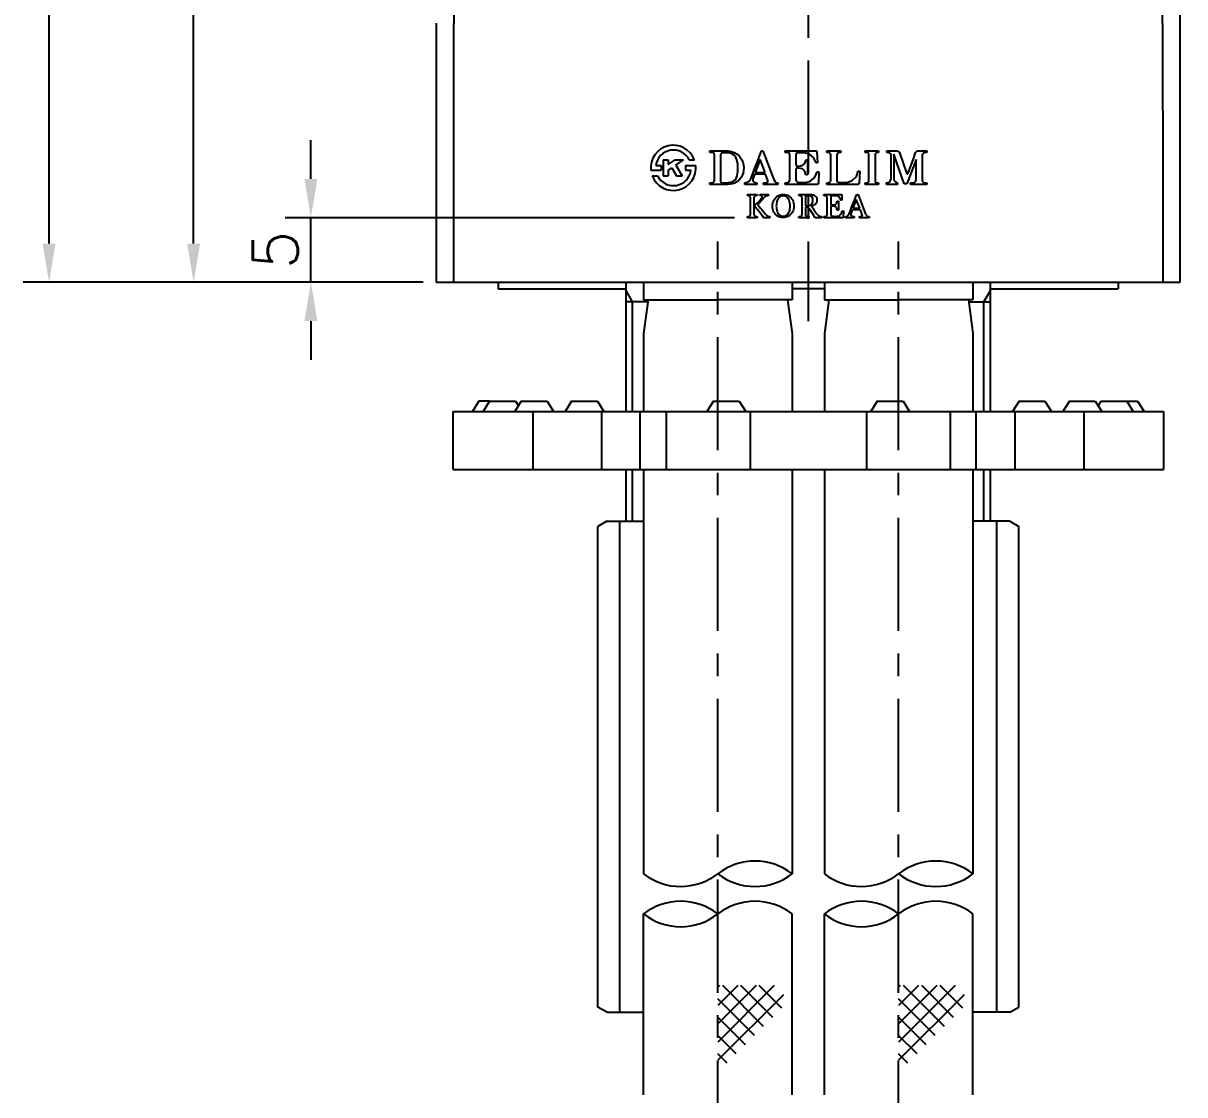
# Model space of a CAD drawing. Extents: x 16515 to 17109, y -53332 to -52912.
# Drawn here: x 16626.4 to 16716.3, y -53235.1 to -53152.1 of the extents above; entities that cross this region are included whole.
import ezdxf

# ---------------------------------------------------------------- set-up
doc = ezdxf.new("R2010")
doc.units = 0
doc.header["$LTSCALE"] = 7
doc.header["$MEASUREMENT"] = 0
doc.linetypes.add('CENTER', pattern=[2, 1.25, -0.25, 0.25, -0.25])
doc.layers.get('0').update_dxf_attribs({"color": 2, "linetype": 'CONTINUOUS'})
for name, color, linetype in [('CL', 1, 'CENTER'), ('D', 2, 'CONTINUOUS'), ('DWG', 7, 'CONTINUOUS')]:
    doc.layers.add(name, color=color, linetype=linetype)
doc.styles.add('GHS', font='ROMANS', dxfattribs={"bigfont": 'GHS'})

msp = doc.modelspace()

# ---------------------------------------------------------------- linework, layer by layer
for p, q in [((16675.36, -53163.125), (16675.785, -53163.125)), ((16675.785, -53163.125), (16675.785, -53163.5)), ((16675.941, -53162.687), (16676.316, -53162.687)), ((16675.941, -53162.687), (16675.941, -53163.937)), ((16676.316, -53163.061), (16676.849, -53162.687)), ((16676.316, -53162.687), (16676.316, -53163.061)), ((16676.849, -53162.687), (16677.503, -53162.687)), ((16676.919, -53163.096), (16677.503, -53162.687)), ((16676.919, -53163.096), (16677.405, -53163.937)), ((16677.66, -53163.125), (16678.462, -53163.125)), ((16677.66, -53163.125), (16677.66, -53163.5)), ((16677.947, -53162.687), (16678.357, -53162.687)), ((16674.982, -53163.5), (16675.785, -53163.5)), ((16675.087, -53163.937), (16675.497, -53163.937)), ((16675.941, -53163.937), (16676.316, -53163.937)), ((16676.316, -53163.519), (16676.611, -53163.312)), ((16676.316, -53163.519), (16676.316, -53163.937)), ((16676.611, -53163.312), (16676.972, -53163.937)), ((16676.972, -53163.937), (16677.405, -53163.937)), ((16677.66, -53163.5), (16678.084, -53163.5)), ((16673.564, -53173.677), (16673.064, -53172.811)), ((16700.764, -53173.677), (16701.264, -53172.811)), ((16673.564, -53182.17), (16673.564, -53173.677)), ((16700.764, -53182.17), (16700.764, -53173.677)), ((16673.564, -53190.671), (16673.564, -53186.67)), ((16700.764, -53190.671), (16700.764, -53186.67))]:
    msp.add_line(p, q)
at = {"color": 2}
for p, q in [((16681.706, -53226.607), (16680.164, -53228.149)), ((16680.292, -53226.607), (16680.164, -53226.735)), ((16683.121, -53226.607), (16680.164, -53229.563)), ((16684.535, -53226.607), (16680.164, -53230.978)), ((16683.709, -53229.773), (16680.543, -53226.607)), ((16684.416, -53229.066), (16681.957, -53226.607)), ((16685.123, -53228.359), (16683.371, -53226.607)), ((16698.535, -53226.607), (16694.164, -53230.978)), ((16697.121, -53226.607), (16694.164, -53229.563)), ((16694.292, -53226.607), (16694.164, -53226.735)), ((16695.706, -53226.607), (16694.164, -53228.149)), ((16697.709, -53229.773), (16694.543, -53226.607)), ((16698.416, -53229.066), (16695.957, -53226.607)), ((16699.123, -53228.359), (16697.371, -53226.607)), ((16685.242, -53227.314), (16680.164, -53232.392)), ((16683.002, -53230.48), (16680.164, -53227.643)), ((16699.242, -53227.314), (16694.164, -53232.392)), ((16697.002, -53230.48), (16694.164, -53227.643)), ((16682.295, -53231.188), (16680.164, -53229.057)), ((16696.295, -53231.188), (16694.164, -53229.057)), ((16681.587, -53231.895), (16680.164, -53230.471)), ((16695.587, -53231.895), (16694.164, -53230.471)), ((16680.88, -53232.602), (16680.164, -53231.886)), ((16694.88, -53232.602), (16694.164, -53231.886)), ((16680.173, -53233.309), (16680.164, -53233.3)), ((16694.173, -53233.309), (16694.164, -53233.3))]:
    msp.add_line(p, q, dxfattribs=at)
for centre, radius, start, end in [((16676.722, -53163.312), 1.75, 20.92483, 186.15064), ((16676.722, -53163.312), 1.375, 27.03569, 172.16252), ((16676.722, -53163.312), 1.75, 200.92483, 6.15064), ((16676.722, -53163.312), 1.375, 207.03569, 352.16252), ((16683.039, -53221.65), 4.684, 52.13683, 127.86317), ((16697.039, -53221.65), 4.684, 52.13683, 127.86317), ((16677.286, -53214.251), 4.684, 232.1937, 307.92005), ((16683.039, -53214.254), 4.684, 232.13683, 307.86317), ((16691.286, -53214.251), 4.684, 232.1937, 307.92005), ((16697.039, -53214.254), 4.684, 232.13683, 307.86317), ((16677.289, -53224.761), 4.684, 52.13683, 127.86317), ((16683.039, -53224.761), 4.684, 52.13683, 127.86317), ((16691.289, -53224.761), 4.684, 52.13683, 127.86317), ((16697.039, -53224.761), 4.684, 52.13683, 127.86317), ((16677.289, -53217.365), 4.684, 232.13683, 307.86317), ((16691.289, -53217.365), 4.684, 232.13683, 307.86317)]:
    msp.add_arc(centre, radius, start, end)
at = {"layer": 'CL'}
for p, q in [((16687.164, -53029.002), (16687.164, -53175.17)), ((16680.164, -53269.156), (16680.164, -53169.025)), ((16694.164, -53269.156), (16694.164, -53169.025))]:
    msp.add_line(p, q, dxfattribs=at)
at = {"layer": 'D'}
for p, q in [((16628.387, -53169.17), (16628.387, -53038.509)), ((16639.579, -53169.17), (16639.579, -53070.17)), ((16648.656, -53164.17), (16648.656, -53161.17)), ((16681.458, -53167.17), (16646.656, -53167.17)), ((16648.656, -53172.17), (16648.656, -53167.17)), ((16657.357, -53172.17), (16626.387, -53172.17)), ((16657.357, -53172.17), (16638.579, -53172.17)), ((16657.357, -53172.17), (16646.656, -53172.17)), ((16648.656, -53175.17), (16648.656, -53178.17))]:
    msp.add_line(p, q, dxfattribs=at)
at = {"layer": 'D', "color": 2}
for p, q in [((16679.551, -53162.121), (16679.551, -53161.997)), ((16679.551, -53161.997), (16680.809, -53161.997)), ((16679.733, -53162.121), (16679.551, -53162.121)), ((16679.834, -53162.15), (16679.733, -53162.121)), ((16679.887, -53162.222), (16679.834, -53162.15)), ((16679.901, -53162.322), (16679.887, -53162.222)), ((16679.901, -53164.283), (16679.901, -53162.322)), ((16680.386, -53162.234), (16680.37, -53162.304)), ((16680.37, -53162.304), (16680.37, -53164.3)), ((16680.437, -53162.174), (16680.386, -53162.234)), ((16680.529, -53162.148), (16680.437, -53162.174)), ((16680.594, -53162.147), (16680.529, -53162.148)), ((16680.658, -53162.146), (16680.594, -53162.147)), ((16680.714, -53162.145), (16680.658, -53162.146)), ((16680.888, -53162.148), (16680.714, -53162.145)), ((16680.809, -53161.997), (16680.965, -53162.005)), ((16681.078, -53162.164), (16680.888, -53162.148)), ((16680.965, -53162.005), (16681.119, -53162.029)), ((16681.234, -53162.205), (16681.078, -53162.164)), ((16681.119, -53162.029), (16681.271, -53162.069)), ((16681.346, -53162.268), (16681.234, -53162.205)), ((16681.271, -53162.069), (16681.416, -53162.123)), ((16681.443, -53162.344), (16681.346, -53162.268)), ((16681.416, -53162.123), (16681.548, -53162.189)), ((16681.53, -53162.436), (16681.443, -53162.344)), ((16681.548, -53162.189), (16681.667, -53162.264)), ((16681.667, -53162.264), (16681.808, -53162.385)), ((16683.286, -53162.682), (16683.424, -53162.325)), ((16683.424, -53162.325), (16683.552, -53161.997)), ((16683.552, -53161.997), (16683.655, -53161.997)), ((16683.655, -53161.997), (16684.509, -53164.209)), ((16685.388, -53161.997), (16687.742, -53161.997)), ((16685.388, -53162.127), (16685.388, -53161.997)), ((16685.582, -53162.129), (16685.388, -53162.127)), ((16685.657, -53162.154), (16685.582, -53162.129)), ((16685.712, -53162.215), (16685.657, -53162.154)), ((16685.734, -53162.293), (16685.712, -53162.215)), ((16685.743, -53164.244), (16685.734, -53162.293)), ((16686.223, -53162.209), (16686.203, -53162.282)), ((16686.203, -53162.282), (16686.203, -53163.07)), ((16686.277, -53162.162), (16686.223, -53162.209)), ((16686.367, -53162.142), (16686.277, -53162.162)), ((16686.793, -53162.142), (16686.367, -53162.142)), ((16687.23, -53162.237), (16686.793, -53162.142)), ((16687.569, -53162.506), (16687.23, -53162.237)), ((16687.742, -53161.997), (16687.789, -53162.007)), ((16687.789, -53162.007), (16687.817, -53162.03)), ((16687.817, -53162.03), (16687.828, -53162.063)), ((16687.828, -53162.063), (16687.872, -53162.922)), ((16688.591, -53161.997), (16689.689, -53161.997)), ((16688.591, -53162.127), (16688.591, -53161.997)), ((16688.72, -53162.128), (16688.591, -53162.127)), ((16688.812, -53162.154), (16688.72, -53162.128)), ((16688.885, -53162.23), (16688.812, -53162.154)), ((16688.914, -53162.357), (16688.885, -53162.23)), ((16688.915, -53164.258), (16688.914, -53162.357)), ((16689.377, -53162.334), (16689.375, -53164.21)), ((16689.392, -53162.247), (16689.377, -53162.334)), ((16689.453, -53162.166), (16689.392, -53162.247)), ((16689.562, -53162.128), (16689.453, -53162.166)), ((16689.689, -53162.127), (16689.562, -53162.128)), ((16689.689, -53161.997), (16689.689, -53162.127)), ((16691.575, -53161.997), (16692.61, -53161.997)), ((16691.575, -53162.127), (16691.575, -53161.997)), ((16691.712, -53162.128), (16691.575, -53162.127)), ((16691.804, -53162.153), (16691.712, -53162.128)), ((16691.85, -53162.213), (16691.804, -53162.153)), ((16691.863, -53162.283), (16691.85, -53162.213)), ((16691.863, -53164.254), (16691.863, -53162.283)), ((16692.344, -53162.266), (16692.341, -53164.293)), ((16692.363, -53162.199), (16692.344, -53162.266)), ((16692.413, -53162.148), (16692.363, -53162.199)), ((16692.483, -53162.128), (16692.413, -53162.148)), ((16692.61, -53162.127), (16692.483, -53162.128)), ((16692.61, -53161.997), (16692.61, -53162.127)), ((16693.242, -53161.997), (16694.032, -53161.997)), ((16693.242, -53162.127), (16693.242, -53161.997)), ((16693.344, -53162.126), (16693.242, -53162.127)), ((16693.455, -53162.146), (16693.344, -53162.126)), ((16693.552, -53162.217), (16693.455, -53162.146)), ((16693.593, -53162.36), (16693.552, -53162.217)), ((16693.592, -53164.136), (16693.593, -53162.36)), ((16694.6, -53164.555), (16693.781, -53162.266)), ((16693.781, -53162.266), (16693.781, -53163.846)), ((16694.032, -53161.997), (16694.108, -53162.015)), ((16694.108, -53162.015), (16694.174, -53162.058)), ((16694.174, -53162.058), (16694.225, -53162.128)), ((16694.225, -53162.128), (16694.802, -53163.777)), ((16695.29, -53162.681), (16695.477, -53162.128)), ((16695.477, -53162.128), (16695.512, -53162.068)), ((16695.512, -53162.068), (16695.572, -53162.021)), ((16695.572, -53162.021), (16695.642, -53161.997)), ((16695.642, -53161.997), (16696.35, -53161.997)), ((16696.021, -53162.244), (16695.993, -53162.356)), ((16695.993, -53162.356), (16695.993, -53164.231)), ((16696.097, -53162.163), (16696.021, -53162.244)), ((16696.212, -53162.131), (16696.097, -53162.163)), ((16696.35, -53162.127), (16696.212, -53162.131)), ((16696.35, -53161.997), (16696.35, -53162.127)), ((16681.648, -53162.693), (16681.53, -53162.436)), ((16681.703, -53163.022), (16681.648, -53162.693)), ((16681.716, -53163.311), (16681.703, -53163.022)), ((16681.808, -53162.385), (16681.928, -53162.527)), ((16681.928, -53162.527), (16682.026, -53162.691)), ((16682.026, -53162.691), (16682.101, -53162.878)), ((16682.101, -53162.878), (16682.148, -53163.085)), ((16682.148, -53163.085), (16682.165, -53163.313)), ((16682.985, -53163.456), (16683.136, -53163.068)), ((16683.435, -53162.673), (16683.054, -53163.673)), ((16683.136, -53163.068), (16683.286, -53162.682)), ((16683.824, -53163.673), (16683.435, -53162.673)), ((16686.203, -53163.07), (16686.22, -53163.121)), ((16686.22, -53163.121), (16686.261, -53163.16)), ((16686.261, -53163.16), (16686.311, -53163.175)), ((16686.311, -53163.175), (16686.441, -53163.175)), ((16686.441, -53163.175), (16686.689, -53163.123)), ((16686.689, -53163.123), (16686.9, -53162.963)), ((16686.9, -53162.963), (16687, -53162.692)), ((16687, -53162.692), (16687.106, -53162.692)), ((16687.106, -53162.692), (16687.106, -53163.858)), ((16687.774, -53162.922), (16687.569, -53162.506)), ((16687.872, -53162.922), (16687.774, -53162.922)), ((16695.521, -53162.669), (16694.798, -53164.555)), ((16694.869, -53163.776), (16695.079, -53163.23)), ((16695.079, -53163.23), (16695.29, -53162.681)), ((16695.516, -53164.231), (16695.521, -53162.669)), ((16681.496, -53164.238), (16681.575, -53164.144)), ((16681.575, -53164.144), (16681.67, -53163.896)), ((16681.67, -53163.896), (16681.708, -53163.582)), ((16681.708, -53163.582), (16681.716, -53163.311)), ((16681.963, -53164.064), (16681.852, -53164.21)), ((16682.055, -53163.904), (16681.963, -53164.064)), ((16682.121, -53163.728), (16682.055, -53163.904)), ((16682.155, -53163.528), (16682.121, -53163.728)), ((16682.165, -53163.313), (16682.155, -53163.528)), ((16682.653, -53164.261), (16682.709, -53164.152)), ((16682.709, -53164.152), (16682.843, -53163.818)), ((16682.843, -53163.818), (16682.985, -53163.456)), ((16683.015, -53163.805), (16682.871, -53164.188)), ((16683.86, -53163.805), (16683.015, -53163.805)), ((16683.054, -53163.673), (16683.824, -53163.673)), ((16684.036, -53164.284), (16683.86, -53163.805)), ((16686.219, -53163.373), (16686.203, -53163.418)), ((16686.203, -53163.418), (16686.203, -53164.104)), ((16686.203, -53164.104), (16686.205, -53164.177)), ((16686.256, -53163.338), (16686.219, -53163.373)), ((16686.309, -53163.324), (16686.256, -53163.338)), ((16686.441, -53163.324), (16686.309, -53163.324)), ((16686.717, -53163.393), (16686.441, -53163.324)), ((16686.91, -53163.581), (16686.717, -53163.393)), ((16686.988, -53163.858), (16686.91, -53163.581)), ((16687.106, -53163.858), (16686.988, -53163.858)), ((16687.325, -53164.34), (16687.683, -53164.051)), ((16687.683, -53164.051), (16687.859, -53163.616)), ((16687.859, -53163.616), (16687.991, -53163.616)), ((16687.991, -53163.616), (16687.95, -53164.496)), ((16690.565, -53164.3), (16690.897, -53163.969)), ((16690.897, -53163.969), (16691.041, -53163.562)), ((16691.041, -53163.562), (16691.155, -53163.562)), ((16691.155, -53163.562), (16691.106, -53164.504)), ((16693.544, -53164.303), (16693.592, -53164.136)), ((16693.781, -53163.846), (16693.781, -53164.154)), ((16693.781, -53164.154), (16693.824, -53164.315)), ((16694.802, -53163.777), (16694.869, -53163.776)), ((16679.551, -53164.467), (16679.712, -53164.467)), ((16679.551, -53164.597), (16679.551, -53164.467)), ((16680.736, -53164.597), (16679.551, -53164.597)), ((16679.712, -53164.467), (16679.805, -53164.439)), ((16679.805, -53164.439), (16679.874, -53164.368)), ((16679.874, -53164.368), (16679.901, -53164.283)), ((16680.37, -53164.3), (16680.381, -53164.382)), ((16680.381, -53164.382), (16680.413, -53164.427)), ((16680.413, -53164.427), (16680.467, -53164.464)), ((16680.467, -53164.464), (16680.557, -53164.469)), ((16680.557, -53164.469), (16680.676, -53164.468)), ((16680.676, -53164.468), (16680.809, -53164.466)), ((16680.927, -53164.595), (16680.736, -53164.597)), ((16680.809, -53164.466), (16680.977, -53164.458)), ((16681.125, -53164.581), (16680.927, -53164.595)), ((16680.977, -53164.458), (16681.15, -53164.433)), ((16681.308, -53164.545), (16681.125, -53164.581)), ((16681.15, -53164.433), (16681.293, -53164.389)), ((16681.293, -53164.389), (16681.402, -53164.322)), ((16681.461, -53164.489), (16681.308, -53164.545)), ((16681.402, -53164.322), (16681.496, -53164.238)), ((16681.595, -53164.421), (16681.461, -53164.489)), ((16681.726, -53164.331), (16681.595, -53164.421)), ((16681.852, -53164.21), (16681.726, -53164.331)), ((16682.246, -53164.469), (16682.326, -53164.458)), ((16682.246, -53164.597), (16682.246, -53164.469)), ((16683.179, -53164.597), (16682.246, -53164.597)), ((16682.326, -53164.458), (16682.411, -53164.436)), ((16682.411, -53164.436), (16682.484, -53164.405)), ((16682.484, -53164.405), (16682.583, -53164.335)), ((16682.583, -53164.335), (16682.653, -53164.261)), ((16682.871, -53164.188), (16682.882, -53164.344)), ((16682.882, -53164.344), (16683.003, -53164.434)), ((16683.003, -53164.434), (16683.179, -53164.469)), ((16683.179, -53164.469), (16683.179, -53164.597)), ((16683.702, -53164.474), (16683.928, -53164.473)), ((16683.702, -53164.597), (16683.702, -53164.474)), ((16684.821, -53164.597), (16683.702, -53164.597)), ((16683.928, -53164.473), (16684, -53164.445)), ((16684, -53164.445), (16684.044, -53164.378)), ((16684.044, -53164.378), (16684.036, -53164.284)), ((16684.509, -53164.209), (16684.57, -53164.354)), ((16684.57, -53164.354), (16684.655, -53164.439)), ((16684.655, -53164.439), (16684.821, -53164.469)), ((16684.821, -53164.469), (16684.821, -53164.597)), ((16685.388, -53164.467), (16685.556, -53164.453)), ((16685.388, -53164.597), (16685.388, -53164.467)), ((16686.212, -53164.597), (16685.388, -53164.597)), ((16685.556, -53164.453), (16685.689, -53164.397)), ((16685.689, -53164.397), (16685.743, -53164.244)), ((16686.205, -53164.177), (16686.21, -53164.239)), ((16686.21, -53164.239), (16686.219, -53164.289)), ((16687.037, -53164.597), (16686.212, -53164.597)), ((16686.219, -53164.289), (16686.258, -53164.371)), ((16686.258, -53164.371), (16686.325, -53164.427)), ((16686.325, -53164.427), (16686.417, -53164.448)), ((16686.417, -53164.448), (16686.567, -53164.45)), ((16686.567, -53164.45), (16686.808, -53164.449)), ((16686.808, -53164.449), (16686.989, -53164.447)), ((16686.989, -53164.447), (16687.325, -53164.34)), ((16687.862, -53164.597), (16687.037, -53164.597)), ((16687.896, -53164.583), (16687.862, -53164.597)), ((16687.933, -53164.547), (16687.896, -53164.583)), ((16687.95, -53164.496), (16687.933, -53164.547)), ((16688.591, -53164.467), (16688.74, -53164.467)), ((16688.591, -53164.597), (16688.591, -53164.467)), ((16691.005, -53164.597), (16688.591, -53164.597)), ((16688.74, -53164.467), (16688.829, -53164.43)), ((16688.829, -53164.43), (16688.891, -53164.358)), ((16688.891, -53164.358), (16688.915, -53164.258)), ((16689.375, -53164.21), (16689.38, -53164.319)), ((16689.38, -53164.319), (16689.427, -53164.405)), ((16689.427, -53164.405), (16689.56, -53164.447)), ((16689.56, -53164.447), (16690.16, -53164.451)), ((16690.16, -53164.451), (16690.565, -53164.3)), ((16691.056, -53164.588), (16691.005, -53164.597)), ((16691.091, -53164.559), (16691.056, -53164.588)), ((16691.106, -53164.504), (16691.091, -53164.559)), ((16691.575, -53164.467), (16691.718, -53164.465)), ((16691.575, -53164.597), (16691.575, -53164.467)), ((16692.61, -53164.597), (16691.575, -53164.597)), ((16691.718, -53164.465), (16691.82, -53164.422)), ((16691.82, -53164.422), (16691.858, -53164.334)), ((16691.858, -53164.334), (16691.863, -53164.254)), ((16692.341, -53164.293), (16692.356, -53164.38)), ((16692.356, -53164.38), (16692.402, -53164.44)), ((16692.402, -53164.44), (16692.485, -53164.466)), ((16692.485, -53164.466), (16692.61, -53164.467)), ((16692.61, -53164.467), (16692.61, -53164.597)), ((16693.233, -53164.467), (16693.422, -53164.417)), ((16693.233, -53164.597), (16693.233, -53164.467)), ((16694.077, -53164.597), (16693.233, -53164.597)), ((16693.422, -53164.417), (16693.544, -53164.303)), ((16693.824, -53164.315), (16693.934, -53164.423)), ((16693.934, -53164.423), (16694.077, -53164.467)), ((16694.077, -53164.467), (16694.077, -53164.597)), ((16694.798, -53164.555), (16694.6, -53164.555)), ((16695.084, -53164.467), (16695.244, -53164.469)), ((16695.084, -53164.597), (16695.084, -53164.467)), ((16696.35, -53164.597), (16695.084, -53164.597)), ((16695.244, -53164.469), (16695.38, -53164.447)), ((16695.38, -53164.447), (16695.478, -53164.371)), ((16695.478, -53164.371), (16695.516, -53164.231)), ((16695.993, -53164.231), (16696.021, -53164.357)), ((16696.021, -53164.357), (16696.099, -53164.438)), ((16696.099, -53164.438), (16696.216, -53164.467)), ((16696.216, -53164.467), (16696.35, -53164.467)), ((16696.35, -53164.467), (16696.35, -53164.597)), ((16682.458, -53165.46), (16682.458, -53165.37)), ((16682.458, -53165.37), (16683.205, -53165.37)), ((16682.483, -53165.462), (16682.458, -53165.46)), ((16682.51, -53165.467), (16682.483, -53165.462)), ((16682.54, -53165.475), (16682.51, -53165.467)), ((16682.57, -53165.484), (16682.54, -53165.475)), ((16682.597, -53165.493), (16682.57, -53165.484)), ((16682.622, -53165.504), (16682.597, -53165.493)), ((16682.647, -53165.519), (16682.622, -53165.504)), ((16682.666, -53165.536), (16682.647, -53165.519)), ((16682.679, -53165.556), (16682.666, -53165.536)), ((16682.687, -53165.578), (16682.679, -53165.556)), ((16682.692, -53165.603), (16682.687, -53165.578)), ((16682.694, -53165.631), (16682.692, -53165.603)), ((16682.694, -53166.93), (16682.694, -53165.631)), ((16682.966, -53165.591), (16682.964, -53165.618)), ((16682.964, -53165.618), (16682.964, -53166.24)), ((16682.971, -53165.565), (16682.966, -53165.591)), ((16682.979, -53165.541), (16682.971, -53165.565)), ((16682.992, -53165.519), (16682.979, -53165.541)), ((16683.012, -53165.502), (16682.992, -53165.519)), ((16683.038, -53165.49), (16683.012, -53165.502)), ((16683.058, -53165.484), (16683.038, -53165.49)), ((16683.084, -53165.478), (16683.058, -53165.484)), ((16683.116, -53165.471), (16683.084, -53165.478)), ((16683.15, -53165.465), (16683.116, -53165.471)), ((16683.179, -53165.461), (16683.15, -53165.465)), ((16683.205, -53165.46), (16683.179, -53165.461)), ((16683.205, -53165.37), (16683.205, -53165.46)), ((16683.285, -53165.969), (16683.352, -53165.899)), ((16683.352, -53165.899), (16683.415, -53165.83)), ((16683.415, -53165.83), (16683.475, -53165.758)), ((16683.421, -53165.37), (16684.096, -53165.37)), ((16683.421, -53165.46), (16683.421, -53165.37)), ((16683.434, -53165.46), (16683.421, -53165.46)), ((16683.526, -53165.872), (16683.432, -53165.974)), ((16683.449, -53165.461), (16683.434, -53165.46)), ((16683.467, -53165.463), (16683.449, -53165.461)), ((16683.486, -53165.464), (16683.467, -53165.463)), ((16683.475, -53165.758), (16683.524, -53165.697)), ((16683.507, -53165.468), (16683.486, -53165.464)), ((16683.53, -53165.472), (16683.507, -53165.468)), ((16683.524, -53165.697), (16683.561, -53165.645)), ((16683.619, -53165.767), (16683.526, -53165.872)), ((16683.549, -53165.478), (16683.53, -53165.472)), ((16683.567, -53165.484), (16683.549, -53165.478)), ((16683.561, -53165.645), (16683.587, -53165.601)), ((16683.584, -53165.492), (16683.567, -53165.484)), ((16683.597, -53165.501), (16683.584, -53165.492)), ((16683.587, -53165.601), (16683.602, -53165.56)), ((16683.605, -53165.511), (16683.597, -53165.501)), ((16683.602, -53165.56), (16683.607, -53165.523)), ((16683.607, -53165.523), (16683.605, -53165.511)), ((16683.71, -53165.665), (16683.619, -53165.767)), ((16683.799, -53165.565), (16683.71, -53165.665)), ((16683.821, -53165.544), (16683.799, -53165.565)), ((16683.847, -53165.526), (16683.821, -53165.544)), ((16683.877, -53165.509), (16683.847, -53165.526)), ((16683.908, -53165.496), (16683.877, -53165.509)), ((16683.939, -53165.485), (16683.908, -53165.496)), ((16683.969, -53165.477), (16683.939, -53165.485)), ((16683.986, -53165.474), (16683.969, -53165.477)), ((16684.001, -53165.471), (16683.986, -53165.474)), ((16684.015, -53165.468), (16684.001, -53165.471)), ((16684.026, -53165.466), (16684.015, -53165.468)), ((16684.038, -53165.465), (16684.026, -53165.466)), ((16684.05, -53165.463), (16684.038, -53165.465)), ((16684.061, -53165.463), (16684.05, -53165.463)), ((16684.07, -53165.462), (16684.061, -53165.463)), ((16684.079, -53165.461), (16684.07, -53165.462)), ((16684.087, -53165.46), (16684.079, -53165.461)), ((16684.092, -53165.46), (16684.087, -53165.46)), ((16684.096, -53165.46), (16684.092, -53165.46)), ((16684.096, -53165.37), (16684.096, -53165.46)), ((16684.428, -53166.012), (16684.465, -53165.898)), ((16684.465, -53165.898), (16684.514, -53165.793)), ((16684.514, -53165.793), (16684.574, -53165.699)), ((16684.574, -53165.699), (16684.645, -53165.614)), ((16684.645, -53165.614), (16684.725, -53165.541)), ((16684.745, -53165.88), (16684.721, -53165.971)), ((16684.725, -53165.541), (16684.813, -53165.481)), ((16684.775, -53165.797), (16684.745, -53165.88)), ((16684.812, -53165.722), (16684.775, -53165.797)), ((16684.859, -53165.652), (16684.812, -53165.722)), ((16684.813, -53165.481), (16684.909, -53165.432)), ((16684.914, -53165.593), (16684.859, -53165.652)), ((16684.909, -53165.432), (16685.011, -53165.397)), ((16684.978, -53165.544), (16684.914, -53165.593)), ((16685.05, -53165.507), (16684.978, -53165.544)), ((16685.011, -53165.397), (16685.116, -53165.377)), ((16685.133, -53165.485), (16685.05, -53165.507)), ((16685.116, -53165.377), (16685.224, -53165.369)), ((16685.224, -53165.477), (16685.133, -53165.485)), ((16685.224, -53165.369), (16685.336, -53165.377)), ((16685.308, -53165.484), (16685.224, -53165.477)), ((16685.384, -53165.503), (16685.308, -53165.484)), ((16685.336, -53165.377), (16685.444, -53165.398)), ((16685.455, -53165.535), (16685.384, -53165.503)), ((16685.444, -53165.398), (16685.547, -53165.434)), ((16685.518, -53165.578), (16685.455, -53165.535)), ((16685.573, -53165.632), (16685.518, -53165.578)), ((16685.547, -53165.434), (16685.643, -53165.482)), ((16685.622, -53165.695), (16685.573, -53165.632)), ((16685.662, -53165.769), (16685.622, -53165.695)), ((16685.643, -53165.482), (16685.73, -53165.542)), ((16685.696, -53165.853), (16685.662, -53165.769)), ((16685.723, -53165.947), (16685.696, -53165.853)), ((16685.742, -53166.049), (16685.723, -53165.947)), ((16685.73, -53165.542), (16685.808, -53165.614)), ((16685.808, -53165.614), (16685.878, -53165.698)), ((16685.878, -53165.698), (16685.938, -53165.794)), ((16685.938, -53165.794), (16685.986, -53165.9)), ((16685.986, -53165.9), (16686.022, -53166.016)), ((16686.441, -53165.46), (16686.441, -53165.37)), ((16686.441, -53165.37), (16687.272, -53165.37)), ((16686.467, -53165.462), (16686.441, -53165.46)), ((16686.495, -53165.466), (16686.467, -53165.462)), ((16686.527, -53165.472), (16686.495, -53165.466)), ((16686.559, -53165.478), (16686.527, -53165.472)), ((16686.587, -53165.485), (16686.559, -53165.478)), ((16686.61, -53165.492), (16686.587, -53165.485)), ((16686.637, -53165.506), (16686.61, -53165.492)), ((16686.657, -53165.523), (16686.637, -53165.506)), ((16686.669, -53165.544), (16686.657, -53165.523)), ((16686.677, -53165.569), (16686.669, -53165.544)), ((16686.681, -53165.595), (16686.677, -53165.569)), ((16686.682, -53165.623), (16686.681, -53165.595)), ((16686.682, -53166.925), (16686.682, -53165.623)), ((16686.953, -53165.472), (16686.953, -53166.245)), ((16687.168, -53165.472), (16686.953, -53165.472)), ((16687.274, -53165.483), (16687.168, -53165.472)), ((16687.272, -53165.37), (16687.347, -53165.372)), ((16687.362, -53165.515), (16687.274, -53165.483)), ((16687.347, -53165.372), (16687.418, -53165.38)), ((16687.433, -53165.568), (16687.362, -53165.515)), ((16687.418, -53165.38), (16687.486, -53165.393)), ((16687.486, -53165.639), (16687.433, -53165.568)), ((16687.475, -53166.049), (16687.514, -53165.947)), ((16687.486, -53165.393), (16687.551, -53165.412)), ((16687.517, -53165.726), (16687.486, -53165.639)), ((16687.514, -53165.947), (16687.527, -53165.827)), ((16687.527, -53165.827), (16687.517, -53165.726)), ((16687.551, -53165.412), (16687.612, -53165.437)), ((16687.612, -53165.437), (16687.668, -53165.468)), ((16687.668, -53165.468), (16687.717, -53165.506)), ((16687.717, -53165.506), (16687.759, -53165.55)), ((16687.759, -53165.55), (16687.794, -53165.601)), ((16687.794, -53165.601), (16687.82, -53165.659)), ((16687.826, -53165.926), (16687.809, -53165.982)), ((16687.82, -53165.659), (16687.836, -53165.725)), ((16687.837, -53165.865), (16687.826, -53165.926)), ((16687.836, -53165.725), (16687.841, -53165.798)), ((16687.841, -53165.798), (16687.837, -53165.865)), ((16688.374, -53165.37), (16689.768, -53165.37)), ((16688.374, -53165.46), (16688.374, -53165.37)), ((16688.4, -53165.462), (16688.374, -53165.46)), ((16688.43, -53165.467), (16688.4, -53165.462)), ((16688.466, -53165.475), (16688.43, -53165.467)), ((16688.502, -53165.484), (16688.466, -53165.475)), ((16688.533, -53165.493), (16688.502, -53165.484)), ((16688.559, -53165.504), (16688.533, -53165.493)), ((16688.585, -53165.519), (16688.559, -53165.504)), ((16688.604, -53165.536), (16688.585, -53165.519)), ((16688.617, -53165.557), (16688.604, -53165.536)), ((16688.625, -53165.579), (16688.617, -53165.557)), ((16688.629, -53165.604), (16688.625, -53165.579)), ((16688.631, -53165.631), (16688.629, -53165.604)), ((16688.631, -53166.925), (16688.631, -53165.631)), ((16689.184, -53165.47), (16688.901, -53165.47)), ((16688.901, -53165.47), (16688.901, -53166.185)), ((16689.229, -53165.47), (16689.184, -53165.47)), ((16689.27, -53165.471), (16689.229, -53165.47)), ((16689.308, -53165.472), (16689.27, -53165.471)), ((16689.343, -53165.474), (16689.308, -53165.472)), ((16689.374, -53165.477), (16689.343, -53165.474)), ((16689.402, -53165.48), (16689.374, -53165.477)), ((16689.385, -53165.967), (16689.394, -53165.928)), ((16689.394, -53165.928), (16689.4, -53165.891)), ((16689.4, -53165.891), (16689.495, -53165.891)), ((16689.454, -53165.497), (16689.402, -53165.48)), ((16689.507, -53165.537), (16689.454, -53165.497)), ((16689.495, -53165.891), (16689.495, -53166.595)), ((16689.563, -53165.599), (16689.507, -53165.537)), ((16689.612, -53165.669), (16689.563, -53165.599)), ((16689.649, -53165.738), (16689.612, -53165.669)), ((16689.672, -53165.803), (16689.649, -53165.738)), ((16689.768, -53165.803), (16689.672, -53165.803)), ((16689.768, -53165.37), (16689.768, -53165.803)), ((16690.885, -53165.756), (16690.621, -53166.444)), ((16690.629, -53166.111), (16690.733, -53165.844)), ((16690.733, -53165.844), (16690.829, -53165.597)), ((16690.829, -53165.597), (16690.917, -53165.369)), ((16691.154, -53166.444), (16690.885, -53165.756)), ((16690.917, -53165.369), (16691.017, -53165.369)), ((16691.017, -53165.369), (16691.609, -53166.9)), ((16682.964, -53166.24), (16682.989, -53166.24)), ((16682.997, -53166.289), (16682.964, -53166.289)), ((16682.964, -53166.289), (16682.964, -53166.916)), ((16682.989, -53166.24), (16683.065, -53166.174)), ((16683.125, -53166.43), (16682.997, -53166.289)), ((16683.065, -53166.174), (16683.14, -53166.107)), ((16683.25, -53166.574), (16683.125, -53166.43)), ((16683.14, -53166.107), (16683.214, -53166.038)), ((16683.214, -53166.038), (16683.285, -53165.969)), ((16683.338, -53166.071), (16683.244, -53166.161)), ((16683.244, -53166.161), (16683.365, -53166.3)), ((16683.371, -53166.721), (16683.25, -53166.574)), ((16683.432, -53165.974), (16683.338, -53166.071)), ((16683.365, -53166.3), (16683.472, -53166.425)), ((16683.486, -53166.87), (16683.371, -53166.721)), ((16683.472, -53166.425), (16683.563, -53166.536)), ((16683.563, -53166.536), (16683.649, -53166.644)), ((16683.649, -53166.644), (16683.739, -53166.756)), ((16683.739, -53166.756), (16683.832, -53166.872)), ((16684.399, -53166.271), (16684.406, -53166.137)), ((16684.406, -53166.396), (16684.399, -53166.271)), ((16684.406, -53166.137), (16684.428, -53166.012)), ((16684.427, -53166.516), (16684.406, -53166.396)), ((16684.461, -53166.63), (16684.427, -53166.516)), ((16684.508, -53166.736), (16684.461, -53166.63)), ((16684.565, -53166.831), (16684.508, -53166.736)), ((16684.633, -53166.915), (16684.565, -53166.831)), ((16684.695, -53166.168), (16684.692, -53166.271)), ((16684.692, -53166.271), (16684.695, -53166.384)), ((16684.705, -53166.068), (16684.695, -53166.168)), ((16684.695, -53166.384), (16684.706, -53166.489)), ((16684.721, -53165.971), (16684.705, -53166.068)), ((16684.706, -53166.489), (16684.724, -53166.586)), ((16684.724, -53166.586), (16684.748, -53166.676)), ((16684.748, -53166.676), (16684.781, -53166.759)), ((16684.781, -53166.759), (16684.823, -53166.835)), ((16684.823, -53166.835), (16684.87, -53166.901)), ((16685.58, -53166.899), (16685.628, -53166.832)), ((16685.628, -53166.832), (16685.669, -53166.755)), ((16685.669, -53166.755), (16685.702, -53166.672)), ((16685.702, -53166.672), (16685.726, -53166.582)), ((16685.726, -53166.582), (16685.744, -53166.486)), ((16685.753, -53166.157), (16685.742, -53166.049)), ((16685.744, -53166.486), (16685.754, -53166.382)), ((16685.757, -53166.271), (16685.753, -53166.157)), ((16685.754, -53166.382), (16685.757, -53166.271)), ((16685.875, -53166.843), (16685.803, -53166.927)), ((16685.936, -53166.749), (16685.875, -53166.843)), ((16685.985, -53166.643), (16685.936, -53166.749)), ((16686.021, -53166.527), (16685.985, -53166.643)), ((16686.043, -53166.404), (16686.021, -53166.527)), ((16686.022, -53166.016), (16686.043, -53166.14)), ((16686.043, -53166.14), (16686.05, -53166.271)), ((16686.05, -53166.271), (16686.043, -53166.404)), ((16686.953, -53166.245), (16687.119, -53166.245)), ((16687.137, -53166.354), (16686.953, -53166.354)), ((16686.953, -53166.354), (16686.953, -53166.925)), ((16687.119, -53166.245), (16687.229, -53166.232)), ((16687.235, -53166.483), (16687.137, -53166.354)), ((16687.229, -53166.232), (16687.326, -53166.195)), ((16687.329, -53166.609), (16687.235, -53166.483)), ((16687.326, -53166.195), (16687.41, -53166.132)), ((16687.419, -53166.733), (16687.329, -53166.609)), ((16687.464, -53166.263), (16687.402, -53166.283)), ((16687.402, -53166.283), (16687.485, -53166.394)), ((16687.41, -53166.132), (16687.475, -53166.049)), ((16687.509, -53166.863), (16687.419, -53166.733)), ((16687.523, -53166.24), (16687.464, -53166.263)), ((16687.485, -53166.394), (16687.559, -53166.493)), ((16687.578, -53166.215), (16687.523, -53166.24)), ((16687.559, -53166.493), (16687.623, -53166.58)), ((16687.629, -53166.187), (16687.578, -53166.215)), ((16687.623, -53166.58), (16687.686, -53166.666)), ((16687.674, -53166.155), (16687.629, -53166.187)), ((16687.715, -53166.12), (16687.674, -53166.155)), ((16687.686, -53166.666), (16687.758, -53166.763)), ((16687.753, -53166.079), (16687.715, -53166.12)), ((16687.784, -53166.033), (16687.753, -53166.079)), ((16687.758, -53166.763), (16687.839, -53166.872)), ((16687.809, -53165.982), (16687.784, -53166.033)), ((16688.901, -53166.185), (16689.104, -53166.185)), ((16688.901, -53166.288), (16688.901, -53166.828)), ((16689.104, -53166.288), (16688.901, -53166.288)), ((16688.901, -53166.828), (16688.902, -53166.879)), ((16689.104, -53166.185), (16689.163, -53166.183)), ((16689.155, -53166.29), (16689.104, -53166.288)), ((16689.2, -53166.295), (16689.155, -53166.29)), ((16689.163, -53166.183), (16689.211, -53166.177)), ((16689.237, -53166.303), (16689.2, -53166.295)), ((16689.211, -53166.177), (16689.247, -53166.167)), ((16689.269, -53166.317), (16689.237, -53166.303)), ((16689.247, -53166.167), (16689.275, -53166.152)), ((16689.299, -53166.338), (16689.269, -53166.317)), ((16689.275, -53166.152), (16689.302, -53166.131)), ((16689.326, -53166.368), (16689.299, -53166.338)), ((16689.302, -53166.131), (16689.326, -53166.105)), ((16689.326, -53166.105), (16689.344, -53166.078)), ((16689.342, -53166.392), (16689.326, -53166.368)), ((16689.357, -53166.425), (16689.342, -53166.392)), ((16689.344, -53166.078), (16689.36, -53166.045)), ((16689.372, -53166.466), (16689.357, -53166.425)), ((16689.36, -53166.045), (16689.374, -53166.007)), ((16689.385, -53166.511), (16689.372, -53166.466)), ((16689.374, -53166.007), (16689.385, -53165.967)), ((16689.394, -53166.553), (16689.385, -53166.511)), ((16689.4, -53166.595), (16689.394, -53166.553)), ((16689.495, -53166.595), (16689.4, -53166.595)), ((16689.688, -53166.897), (16689.73, -53166.821)), ((16689.73, -53166.821), (16689.768, -53166.746)), ((16689.768, -53166.746), (16689.795, -53166.685)), ((16689.795, -53166.685), (16689.812, -53166.639)), ((16689.812, -53166.639), (16689.903, -53166.639)), ((16689.903, -53166.639), (16689.869, -53167.17)), ((16690.334, -53166.862), (16690.426, -53166.63)), ((16690.426, -53166.63), (16690.524, -53166.38)), ((16690.481, -53166.828), (16690.472, -53166.862)), ((16690.493, -53166.79), (16690.481, -53166.828)), ((16690.507, -53166.75), (16690.493, -53166.79)), ((16690.521, -53166.708), (16690.507, -53166.75)), ((16690.537, -53166.662), (16690.521, -53166.708)), ((16690.524, -53166.38), (16690.629, -53166.111)), ((16690.556, -53166.611), (16690.537, -53166.662)), ((16690.578, -53166.556), (16690.556, -53166.611)), ((16691.199, -53166.556), (16690.578, -53166.556)), ((16690.621, -53166.444), (16691.154, -53166.444)), ((16691.347, -53166.953), (16691.199, -53166.556)), ((16682.458, -53167.079), (16682.48, -53167.077)), ((16682.458, -53167.17), (16682.458, -53167.079)), ((16683.205, -53167.17), (16682.458, -53167.17)), ((16682.48, -53167.077), (16682.508, -53167.075)), ((16682.508, -53167.075), (16682.543, -53167.072)), ((16682.543, -53167.072), (16682.576, -53167.068)), ((16682.576, -53167.068), (16682.603, -53167.063)), ((16682.603, -53167.063), (16682.622, -53167.056)), ((16682.622, -53167.056), (16682.644, -53167.044)), ((16682.644, -53167.044), (16682.663, -53167.027)), ((16682.663, -53167.027), (16682.676, -53167.008)), ((16682.676, -53167.008), (16682.686, -53166.985)), ((16682.686, -53166.985), (16682.692, -53166.959)), ((16682.692, -53166.959), (16682.694, -53166.93)), ((16682.964, -53166.916), (16682.966, -53166.943)), ((16682.966, -53166.943), (16682.971, -53166.968)), ((16682.971, -53166.968), (16682.98, -53166.991)), ((16682.98, -53166.991), (16682.993, -53167.011)), ((16682.993, -53167.011), (16683.013, -53167.029)), ((16683.013, -53167.029), (16683.038, -53167.044)), ((16683.038, -53167.044), (16683.055, -53167.05)), ((16683.055, -53167.05), (16683.08, -53167.057)), ((16683.08, -53167.057), (16683.113, -53167.066)), ((16683.113, -53167.066), (16683.148, -53167.073)), ((16683.148, -53167.073), (16683.178, -53167.077)), ((16683.178, -53167.077), (16683.205, -53167.079)), ((16683.205, -53167.079), (16683.205, -53167.17)), ((16683.594, -53167.019), (16683.486, -53166.87)), ((16683.695, -53167.17), (16683.594, -53167.019)), ((16684.2, -53167.17), (16683.695, -53167.17)), ((16683.832, -53166.872), (16683.868, -53166.915)), ((16683.868, -53166.915), (16683.905, -53166.952)), ((16683.905, -53166.952), (16683.941, -53166.982)), ((16683.941, -53166.982), (16683.976, -53167.008)), ((16683.976, -53167.008), (16684.007, -53167.028)), ((16684.007, -53167.028), (16684.035, -53167.044)), ((16684.035, -53167.044), (16684.059, -53167.054)), ((16684.059, -53167.054), (16684.086, -53167.063)), ((16684.086, -53167.063), (16684.117, -53167.07)), ((16684.117, -53167.07), (16684.148, -53167.074)), ((16684.148, -53167.074), (16684.176, -53167.078)), ((16684.176, -53167.078), (16684.2, -53167.079)), ((16684.2, -53167.079), (16684.2, -53167.17)), ((16684.71, -53166.989), (16684.633, -53166.915)), ((16684.797, -53167.052), (16684.71, -53166.989)), ((16684.894, -53167.102), (16684.797, -53167.052)), ((16684.87, -53166.901), (16684.925, -53166.957)), ((16684.998, -53167.139), (16684.894, -53167.102)), ((16684.925, -53166.957), (16684.987, -53167.002)), ((16684.987, -53167.002), (16685.058, -53167.035)), ((16685.108, -53167.162), (16684.998, -53167.139)), ((16685.058, -53167.035), (16685.137, -53167.055)), ((16685.224, -53167.17), (16685.108, -53167.162)), ((16685.137, -53167.055), (16685.224, -53167.062)), ((16685.224, -53167.062), (16685.308, -53167.055)), ((16685.335, -53167.162), (16685.224, -53167.17)), ((16685.308, -53167.055), (16685.386, -53167.035)), ((16685.44, -53167.141), (16685.335, -53167.162)), ((16685.386, -53167.035), (16685.458, -53167.001)), ((16685.542, -53167.106), (16685.44, -53167.141)), ((16685.458, -53167.001), (16685.523, -53166.955)), ((16685.523, -53166.955), (16685.58, -53166.899)), ((16685.637, -53167.059), (16685.542, -53167.106)), ((16685.724, -53166.999), (16685.637, -53167.059)), ((16685.803, -53166.927), (16685.724, -53166.999)), ((16686.441, -53167.079), (16686.465, -53167.077)), ((16686.441, -53167.17), (16686.441, -53167.079)), ((16687.202, -53167.17), (16686.441, -53167.17)), ((16686.465, -53167.077), (16686.494, -53167.074)), ((16686.494, -53167.074), (16686.529, -53167.07)), ((16686.529, -53167.07), (16686.564, -53167.066)), ((16686.564, -53167.066), (16686.591, -53167.06)), ((16686.591, -53167.06), (16686.61, -53167.054)), ((16686.61, -53167.054), (16686.633, -53167.041)), ((16686.633, -53167.041), (16686.651, -53167.025)), ((16686.651, -53167.025), (16686.665, -53167.006)), ((16686.665, -53167.006), (16686.675, -53166.983)), ((16686.675, -53166.983), (16686.68, -53166.956)), ((16686.68, -53166.956), (16686.682, -53166.925)), ((16686.953, -53166.925), (16686.954, -53166.953)), ((16686.954, -53166.953), (16686.959, -53166.979)), ((16686.959, -53166.979), (16686.966, -53167.003)), ((16686.966, -53167.003), (16686.979, -53167.023)), ((16686.979, -53167.023), (16686.999, -53167.04)), ((16686.999, -53167.04), (16687.026, -53167.054)), ((16687.026, -53167.054), (16687.045, -53167.06)), ((16687.045, -53167.06), (16687.072, -53167.065)), ((16687.072, -53167.065), (16687.106, -53167.07)), ((16687.106, -53167.07), (16687.142, -53167.075)), ((16687.142, -53167.075), (16687.174, -53167.078)), ((16687.174, -53167.078), (16687.202, -53167.079)), ((16687.202, -53167.079), (16687.202, -53167.17)), ((16687.606, -53167.009), (16687.509, -53166.863)), ((16687.71, -53167.17), (16687.606, -53167.009)), ((16688.195, -53167.17), (16687.71, -53167.17)), ((16687.839, -53166.872), (16687.875, -53166.919)), ((16687.875, -53166.919), (16687.909, -53166.956)), ((16687.909, -53166.956), (16687.94, -53166.985)), ((16687.94, -53166.985), (16687.97, -53167.007)), ((16687.97, -53167.007), (16688, -53167.027)), ((16688, -53167.027), (16688.03, -53167.044)), ((16688.03, -53167.044), (16688.053, -53167.054)), ((16688.053, -53167.054), (16688.081, -53167.063)), ((16688.081, -53167.063), (16688.112, -53167.07)), ((16688.112, -53167.07), (16688.143, -53167.074)), ((16688.143, -53167.074), (16688.171, -53167.078)), ((16688.171, -53167.078), (16688.195, -53167.079)), ((16688.195, -53167.079), (16688.195, -53167.17)), ((16688.374, -53167.079), (16688.403, -53167.077)), ((16688.374, -53167.17), (16688.374, -53167.079)), ((16689.869, -53167.17), (16688.374, -53167.17)), ((16688.403, -53167.077), (16688.437, -53167.074)), ((16688.437, -53167.074), (16688.476, -53167.069)), ((16688.476, -53167.069), (16688.513, -53167.063)), ((16688.513, -53167.063), (16688.541, -53167.057)), ((16688.541, -53167.057), (16688.559, -53167.052)), ((16688.559, -53167.052), (16688.583, -53167.038)), ((16688.583, -53167.038), (16688.602, -53167.021)), ((16688.602, -53167.021), (16688.615, -53167.002)), ((16688.615, -53167.002), (16688.624, -53166.98)), ((16688.624, -53166.98), (16688.629, -53166.954)), ((16688.629, -53166.954), (16688.631, -53166.925)), ((16688.902, -53166.879), (16688.906, -53166.921)), ((16688.906, -53166.921), (16688.912, -53166.956)), ((16688.912, -53166.956), (16688.922, -53166.985)), ((16688.922, -53166.985), (16688.937, -53167.009)), ((16688.937, -53167.009), (16688.957, -53167.027)), ((16688.957, -53167.027), (16688.981, -53167.042)), ((16688.981, -53167.042), (16689.012, -53167.052)), ((16689.012, -53167.052), (16689.047, -53167.059)), ((16689.047, -53167.059), (16689.09, -53167.062)), ((16689.09, -53167.062), (16689.145, -53167.065)), ((16689.145, -53167.065), (16689.209, -53167.066)), ((16689.209, -53167.066), (16689.24, -53167.066)), ((16689.24, -53167.066), (16689.277, -53167.066)), ((16689.277, -53167.066), (16689.32, -53167.066)), ((16689.32, -53167.066), (16689.363, -53167.065)), ((16689.363, -53167.065), (16689.401, -53167.063)), ((16689.401, -53167.063), (16689.435, -53167.06)), ((16689.435, -53167.06), (16689.468, -53167.056)), ((16689.468, -53167.056), (16689.501, -53167.05)), ((16689.501, -53167.05), (16689.535, -53167.042)), ((16689.535, -53167.042), (16689.566, -53167.032)), ((16689.566, -53167.032), (16689.59, -53167.02)), ((16689.59, -53167.02), (16689.608, -53167.006)), ((16689.608, -53167.006), (16689.647, -53166.958)), ((16689.647, -53166.958), (16689.688, -53166.897)), ((16690.041, -53167.081), (16690.065, -53167.078)), ((16690.041, -53167.17), (16690.041, -53167.081)), ((16690.709, -53167.17), (16690.041, -53167.17)), ((16690.065, -53167.078), (16690.092, -53167.073)), ((16690.092, -53167.073), (16690.122, -53167.066)), ((16690.122, -53167.066), (16690.153, -53167.058)), ((16690.153, -53167.058), (16690.18, -53167.047)), ((16690.18, -53167.047), (16690.202, -53167.035)), ((16690.202, -53167.035), (16690.233, -53167.012)), ((16690.233, -53167.012), (16690.259, -53166.988)), ((16690.259, -53166.988), (16690.28, -53166.964)), ((16690.28, -53166.964), (16690.298, -53166.936)), ((16690.298, -53166.936), (16690.316, -53166.902)), ((16690.316, -53166.902), (16690.334, -53166.862)), ((16690.455, -53166.937), (16690.453, -53166.955)), ((16690.453, -53166.955), (16690.453, -53166.971)), ((16690.453, -53166.971), (16690.461, -53167.001)), ((16690.459, -53166.915), (16690.455, -53166.937)), ((16690.464, -53166.891), (16690.459, -53166.915)), ((16690.461, -53167.001), (16690.488, -53167.027)), ((16690.472, -53166.862), (16690.464, -53166.891)), ((16690.488, -53167.027), (16690.531, -53167.048)), ((16690.531, -53167.048), (16690.586, -53167.064)), ((16690.586, -53167.064), (16690.645, -53167.075)), ((16690.645, -53167.075), (16690.709, -53167.081)), ((16690.709, -53167.081), (16690.709, -53167.17)), ((16691.131, -53167.081), (16691.192, -53167.075)), ((16691.131, -53167.17), (16691.131, -53167.081)), ((16691.87, -53167.17), (16691.131, -53167.17)), ((16691.192, -53167.075), (16691.246, -53167.067)), ((16691.246, -53167.067), (16691.293, -53167.056)), ((16691.293, -53167.056), (16691.329, -53167.042)), ((16691.329, -53167.042), (16691.35, -53167.027)), ((16691.35, -53166.962), (16691.347, -53166.953)), ((16691.353, -53166.971), (16691.35, -53166.962)), ((16691.35, -53167.027), (16691.357, -53167.009)), ((16691.355, -53166.982), (16691.353, -53166.971)), ((16691.356, -53166.992), (16691.355, -53166.982)), ((16691.357, -53167.001), (16691.356, -53166.992)), ((16691.357, -53167.009), (16691.357, -53167.001)), ((16691.609, -53166.9), (16691.622, -53166.931)), ((16691.622, -53166.931), (16691.636, -53166.957)), ((16691.636, -53166.957), (16691.651, -53166.98)), ((16691.651, -53166.98), (16691.669, -53166.999)), ((16691.669, -53166.999), (16691.691, -53167.019)), ((16691.691, -53167.019), (16691.717, -53167.038)), ((16691.717, -53167.038), (16691.739, -53167.049)), ((16691.739, -53167.049), (16691.763, -53167.059)), ((16691.763, -53167.059), (16691.792, -53167.068)), ((16691.792, -53167.068), (16691.822, -53167.074)), ((16691.822, -53167.074), (16691.847, -53167.079)), ((16691.847, -53167.079), (16691.87, -53167.081)), ((16691.87, -53167.081), (16691.87, -53167.17))]:
    msp.add_line(p, q, dxfattribs=at)
at = {"layer": 'D'}
for points in [[(16648.156, -53164.17), (16649.156, -53164.17), (16648.656, -53167.17)], [(16627.887, -53169.17), (16628.887, -53169.17), (16628.387, -53172.17)], [(16639.079, -53169.17), (16640.079, -53169.17), (16639.579, -53172.17)], [(16648.156, -53175.17), (16649.156, -53175.17), (16648.656, -53172.17)]]:
    msp.add_solid(points, dxfattribs=at)
at = {"layer": 'DWG'}
for p, q in [((16658.357, -53172.17), (16715.971, -53172.17)), ((16673.064, -53182.17), (16673.064, -53172.17)), ((16674.414, -53172.17), (16674.414, -53173.537)), ((16685.914, -53172.17), (16685.914, -53173.537)), ((16688.414, -53172.17), (16688.414, -53173.537)), ((16699.914, -53172.17), (16699.914, -53173.537)), ((16701.264, -53182.17), (16701.264, -53172.17)), ((16663.164, -53172.669), (16673.064, -53172.669)), ((16688.414, -53172.669), (16685.914, -53172.669)), ((16701.264, -53172.669), (16711.164, -53172.669)), ((16674.745, -53173.677), (16673.064, -53173.677)), ((16674.414, -53173.537), (16680.164, -53173.537)), ((16674.764, -53173.537), (16674.414, -53176.135)), ((16685.914, -53173.537), (16680.164, -53173.537)), ((16685.564, -53173.537), (16685.914, -53176.135)), ((16688.764, -53173.537), (16688.414, -53176.135)), ((16688.414, -53173.537), (16694.164, -53173.537)), ((16699.914, -53173.537), (16694.164, -53173.537)), ((16699.564, -53173.537), (16699.914, -53176.135)), ((16699.583, -53173.677), (16701.264, -53173.677)), ((16674.414, -53176.135), (16674.414, -53182.17)), ((16685.914, -53176.135), (16685.914, -53182.17)), ((16688.414, -53176.135), (16688.414, -53182.17)), ((16699.914, -53176.135), (16699.914, -53182.17)), ((16661.664, -53181.37), (16661.164, -53182.17)), ((16662.456, -53181.37), (16661.664, -53181.37)), ((16662.499, -53181.37), (16661.999, -53182.17)), ((16662.499, -53181.37), (16664.499, -53181.37)), ((16664.947, -53181.37), (16664.447, -53182.17)), ((16664.499, -53181.37), (16664.723, -53181.728)), ((16664.947, -53181.37), (16666.946, -53181.37)), ((16666.947, -53181.37), (16667.447, -53182.17)), ((16668.84, -53181.37), (16668.34, -53182.17)), ((16668.84, -53181.37), (16670.84, -53181.37)), ((16670.84, -53181.37), (16671.34, -53182.17)), ((16679.823, -53181.37), (16679.323, -53182.17)), ((16679.823, -53181.37), (16681.823, -53181.37)), ((16681.823, -53181.37), (16682.323, -53182.17)), ((16692.505, -53181.37), (16692.005, -53182.17)), ((16692.505, -53181.37), (16694.505, -53181.37)), ((16694.505, -53181.37), (16695.005, -53182.17)), ((16703.488, -53181.37), (16702.988, -53182.17)), ((16703.489, -53181.37), (16705.488, -53181.37)), ((16705.488, -53181.37), (16705.988, -53182.17)), ((16707.382, -53181.37), (16706.882, -53182.17)), ((16707.382, -53181.37), (16709.382, -53181.37)), ((16709.382, -53181.37), (16709.882, -53182.17)), ((16709.829, -53181.37), (16709.606, -53181.728)), ((16709.829, -53181.37), (16712.664, -53181.37)), ((16711.829, -53181.37), (16712.329, -53182.17)), ((16712.664, -53181.37), (16713.164, -53182.17)), ((16659.664, -53186.67), (16659.664, -53182.17)), ((16659.664, -53182.17), (16714.664, -53182.17)), ((16665.838, -53182.17), (16665.838, -53186.67)), ((16671.164, -53182.17), (16671.164, -53186.67)), ((16674.164, -53186.67), (16674.164, -53182.17)), ((16676.164, -53182.17), (16676.164, -53186.67)), ((16682.664, -53182.17), (16682.664, -53186.67)), ((16691.664, -53182.17), (16691.664, -53186.67)), ((16698.164, -53182.17), (16698.164, -53186.67)), ((16700.164, -53186.67), (16700.164, -53182.17)), ((16703.164, -53182.17), (16703.164, -53186.67)), ((16708.491, -53182.17), (16708.491, -53186.67)), ((16714.664, -53182.17), (16714.664, -53186.67)), ((16659.664, -53186.67), (16714.664, -53186.67)), ((16673.064, -53190.671), (16673.064, -53186.67)), ((16674.414, -53186.67), (16674.414, -53217.952)), ((16685.914, -53186.67), (16685.914, -53217.952)), ((16688.414, -53186.67), (16688.414, -53217.952)), ((16699.914, -53186.67), (16699.914, -53217.952)), ((16701.264, -53190.671), (16701.264, -53186.67)), ((16671.564, -53190.671), (16670.868, -53191.073)), ((16670.868, -53228.27), (16670.868, -53191.073)), ((16671.564, -53190.671), (16674.414, -53190.671)), ((16672.564, -53228.671), (16672.564, -53190.671)), ((16702.764, -53190.671), (16699.914, -53190.671)), ((16701.764, -53228.671), (16701.764, -53190.671)), ((16702.764, -53190.671), (16703.46, -53191.073)), ((16703.46, -53228.27), (16703.46, -53191.073)), ((16674.414, -53235.058), (16674.414, -53221.063)), ((16685.914, -53235.058), (16685.914, -53221.063)), ((16688.414, -53235.058), (16688.414, -53221.063)), ((16699.914, -53235.058), (16699.914, -53221.063)), ((16671.564, -53228.671), (16670.868, -53228.27)), ((16671.564, -53228.671), (16674.414, -53228.671)), ((16702.764, -53228.671), (16699.914, -53228.671)), ((16702.764, -53228.671), (16703.46, -53228.27))]:
    msp.add_line(p, q, dxfattribs=at)
at = {"layer": 'DWG', "linetype": 'CENTER'}
for p, q in [((16663.164, -53172.17), (16663.164, -53172.669)), ((16711.164, -53172.17), (16711.164, -53172.669))]:
    msp.add_line(p, q, dxfattribs=at)
at = {"layer": 'DWG'}
for points in [[(16715.969, -53152.122), (16715.842, -53137.996), (16715.978, -53124.401), (16716.315, -53111.97)], [(16659.359, -53112.116), (16659.716, -53125.02), (16659.849, -53138.363), (16659.726, -53152.138)], [(16714.601, -53152.138), (16714.478, -53138.367), (16714.612, -53125.024), (16714.968, -53112.116)], [(16658.359, -53152.119), (16658.358, -53158.042), (16658.357, -53164.932), (16658.357, -53172.17)], [(16659.713, -53172.17), (16659.718, -53165.329), (16659.723, -53158.654), (16659.726, -53152.138)], [(16714.601, -53152.138), (16714.604, -53158.663), (16714.61, -53165.338), (16714.614, -53172.17)], [(16715.971, -53172.17), (16715.97, -53164.959), (16715.97, -53158.07), (16715.969, -53152.122)]]:
    msp.add_spline(points, degree=3, dxfattribs=at)

# ---------------------------------------------------------------- texts
at = {"layer": 'D', "insert": (16645.906, -53169.67), "char_height": 3.5, "attachment_point": 5, "rotation": 90, "style": 'GHS'}
msp.add_mtext('\\A1;5', dxfattribs=at)

doc.saveas('drawing.dxf')
